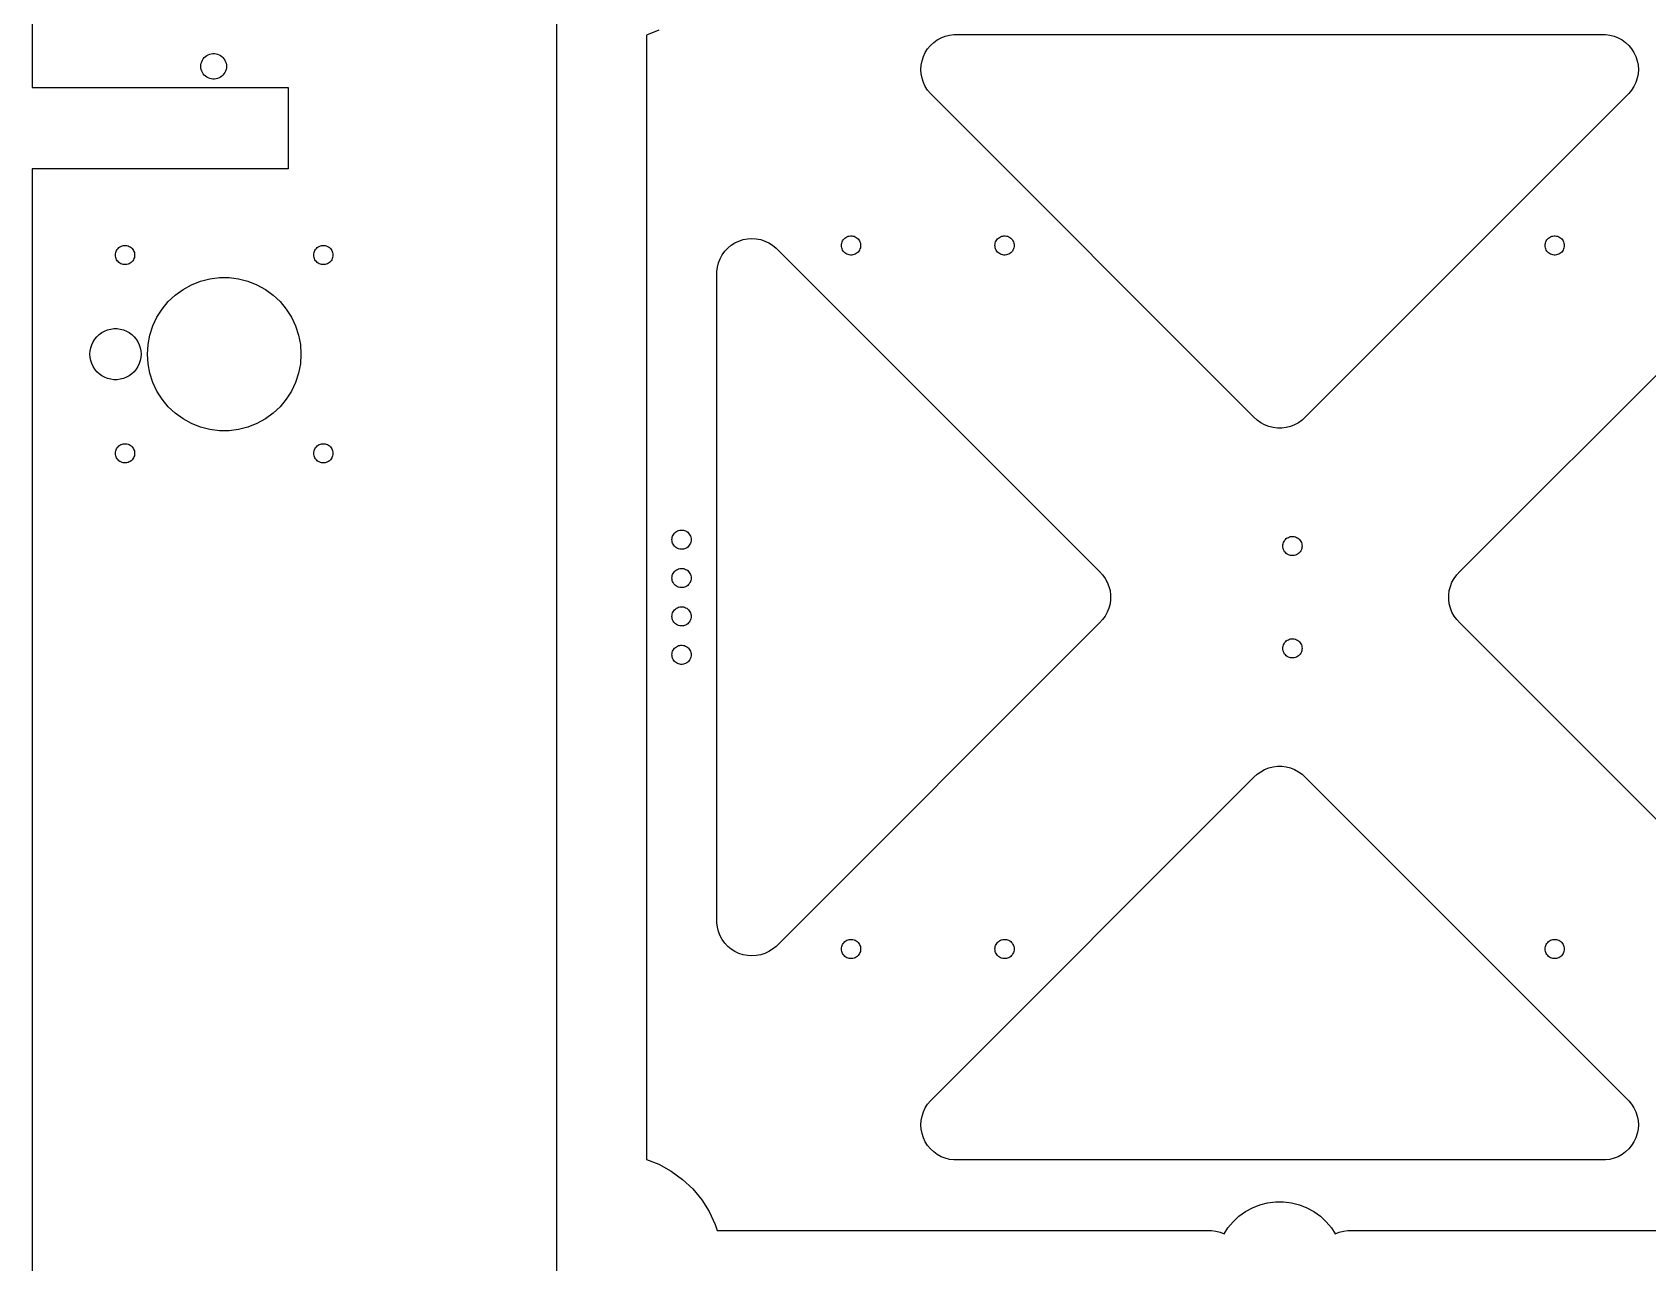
# Model space of a CAD drawing. Header units: metres. Extents: x -400 to 400, y 10 to 553.
# Drawn here: x 10 to 262.5, y 172.7 to 365 of the extents above; entities that cross this region are included whole.
import ezdxf

# ---------------------------------------------------------------- set-up
doc = ezdxf.new("R2010")
doc.units = ezdxf.units.M

msp = doc.modelspace()

# ---------------------------------------------------------------- linework, layer by layer
for p, q in [((10, 452.7), (10, 356.4)), ((92, 162.7), (92, 392.7)), ((107.951, 365.366), (106, 364.593)), ((106, 364.593), (106, 188.807)), ((150.914, 363.438), (151.473, 363.844)), ((151.473, 363.844), (152.079, 364.177)), ((152.079, 364.177), (152.721, 364.431)), ((152.721, 364.431), (153.39, 364.603)), ((153.39, 364.603), (154.075, 364.689)), ((154.075, 364.689), (255.925, 364.689)), ((255.925, 364.689), (256.61, 364.603)), ((256.61, 364.603), (257.279, 364.431)), ((257.279, 364.431), (257.921, 364.177)), ((257.921, 364.177), (258.527, 363.844)), ((258.527, 363.844), (259.086, 363.438)), ((36.8921, 361.069), (37.0751, 361.241)), ((37.0751, 361.241), (37.2783, 361.389)), ((37.2783, 361.389), (37.4984, 361.51)), ((37.4984, 361.51), (37.732, 361.602)), ((37.732, 361.602), (37.9752, 361.665)), ((37.9752, 361.665), (38.2244, 361.696)), ((38.2244, 361.696), (38.4756, 361.696)), ((38.4756, 361.696), (38.7248, 361.665)), ((38.7248, 361.665), (38.968, 361.602)), ((38.968, 361.602), (39.2016, 361.51)), ((39.2016, 361.51), (39.4216, 361.389)), ((39.4216, 361.389), (39.6248, 361.241)), ((39.6248, 361.241), (39.8079, 361.069)), ((149.093, 360.568), (149.307, 361.225)), ((149.307, 361.225), (149.601, 361.85)), ((149.601, 361.85), (149.971, 362.433)), ((149.971, 362.433), (150.411, 362.965)), ((150.411, 362.965), (150.914, 363.438)), ((259.086, 363.438), (259.589, 362.965)), ((259.589, 362.965), (260.029, 362.433)), ((260.029, 362.433), (260.399, 361.85)), ((260.399, 361.85), (260.693, 361.225)), ((260.693, 361.225), (260.907, 360.568)), ((36.35, 359.7), (36.3658, 359.951)), ((36.3658, 359.449), (36.35, 359.7)), ((36.3658, 359.951), (36.4128, 360.197)), ((36.4128, 359.203), (36.3658, 359.449)), ((36.4128, 360.197), (36.4904, 360.436)), ((36.4904, 358.964), (36.4128, 359.203)), ((36.4904, 360.436), (36.5974, 360.664)), ((36.5974, 358.736), (36.4904, 358.964)), ((36.5974, 360.664), (36.732, 360.876)), ((36.732, 358.524), (36.5974, 358.736)), ((36.732, 360.876), (36.8921, 361.069)), ((39.8079, 361.069), (39.968, 360.876)), ((39.968, 360.876), (40.1026, 360.664)), ((40.1026, 358.736), (39.968, 358.524)), ((40.1026, 360.664), (40.2095, 360.436)), ((40.2095, 358.964), (40.1026, 358.736)), ((40.2095, 360.436), (40.2872, 360.197)), ((40.2872, 359.203), (40.2095, 358.964)), ((40.2872, 360.197), (40.3342, 359.951)), ((40.3342, 359.449), (40.2872, 359.203)), ((40.3342, 359.951), (40.35, 359.7)), ((40.35, 359.7), (40.3342, 359.449)), ((148.92, 359.2), (148.964, 359.889)), ((148.964, 358.511), (148.92, 359.2)), ((148.964, 359.889), (149.093, 360.568)), ((260.907, 360.568), (261.036, 359.889)), ((261.036, 359.889), (261.08, 359.2)), ((261.08, 359.2), (261.036, 358.511)), ((10, 356.4), (50, 356.4)), ((36.8921, 358.331), (36.732, 358.524)), ((37.0751, 358.159), (36.8921, 358.331)), ((37.2783, 358.011), (37.0751, 358.159)), ((37.4984, 357.89), (37.2783, 358.011)), ((37.732, 357.798), (37.4984, 357.89)), ((37.9752, 357.735), (37.732, 357.798)), ((38.2244, 357.704), (37.9752, 357.735)), ((38.4756, 357.704), (38.2244, 357.704)), ((38.7248, 357.735), (38.4756, 357.704)), ((38.968, 357.798), (38.7248, 357.735)), ((39.2016, 357.89), (38.968, 357.798)), ((39.4216, 358.011), (39.2016, 357.89)), ((39.6248, 358.159), (39.4216, 358.011)), ((39.8079, 358.331), (39.6248, 358.159)), ((39.968, 358.524), (39.8079, 358.331)), ((50, 356.4), (50, 343.7)), ((149.093, 357.832), (148.964, 358.511)), ((149.307, 357.175), (149.093, 357.832)), ((149.601, 356.55), (149.307, 357.175)), ((149.971, 355.967), (149.601, 356.55)), ((260.399, 356.55), (260.029, 355.967)), ((260.693, 357.175), (260.399, 356.55)), ((260.907, 357.832), (260.693, 357.175)), ((261.036, 358.511), (260.907, 357.832)), ((150.411, 355.435), (149.971, 355.967)), ((200.991, 304.855), (150.411, 355.435)), ((259.589, 355.435), (209.009, 304.855)), ((260.029, 355.967), (259.589, 355.435)), ((50, 343.7), (10, 343.7)), ((10, 343.7), (10, 102.7)), ((23.1053, 330.752), (23.1855, 330.923)), ((23.1855, 330.923), (23.2865, 331.082)), ((23.2865, 331.082), (23.4066, 331.227)), ((23.4066, 331.227), (23.5439, 331.356)), ((23.5439, 331.356), (23.6963, 331.466)), ((23.6963, 331.466), (23.8613, 331.557)), ((23.8613, 331.557), (24.0365, 331.627)), ((24.0365, 331.627), (24.2189, 331.673)), ((24.2189, 331.673), (24.4058, 331.697)), ((24.4058, 331.697), (24.5942, 331.697)), ((24.5942, 331.697), (24.7811, 331.673)), ((24.7811, 331.673), (24.9635, 331.627)), ((24.9635, 331.627), (25.1387, 331.557)), ((25.1387, 331.557), (25.3037, 331.466)), ((25.3037, 331.466), (25.4561, 331.356)), ((25.4561, 331.356), (25.5934, 331.227)), ((25.5934, 331.227), (25.7135, 331.082)), ((25.7135, 331.082), (25.8145, 330.923)), ((25.8145, 330.923), (25.8947, 330.752)), ((54.1053, 330.752), (54.1855, 330.923)), ((54.1855, 330.923), (54.2865, 331.082)), ((54.2865, 331.082), (54.4065, 331.227)), ((54.4065, 331.227), (54.5439, 331.356)), ((54.5439, 331.356), (54.6963, 331.466)), ((54.6963, 331.466), (54.8613, 331.557)), ((54.8613, 331.557), (55.0365, 331.627)), ((55.0365, 331.627), (55.2189, 331.673)), ((55.2189, 331.673), (55.4058, 331.697)), ((55.4058, 331.697), (55.5942, 331.697)), ((55.5942, 331.697), (55.7811, 331.673)), ((55.7811, 331.673), (55.9635, 331.627)), ((55.9635, 331.627), (56.1387, 331.557)), ((56.1387, 331.557), (56.3037, 331.466)), ((56.3037, 331.466), (56.4561, 331.356)), ((56.4561, 331.356), (56.5934, 331.227)), ((56.5934, 331.227), (56.7135, 331.082)), ((56.7135, 331.082), (56.8145, 330.923)), ((56.8145, 330.923), (56.8947, 330.752)), ((118.262, 330.786), (118.735, 331.289)), ((118.735, 331.289), (119.267, 331.729)), ((119.267, 331.729), (119.85, 332.099)), ((119.85, 332.099), (120.475, 332.393)), ((120.475, 332.393), (121.132, 332.607)), ((121.132, 332.607), (121.811, 332.736)), ((121.811, 332.736), (122.5, 332.78)), ((122.5, 332.78), (123.189, 332.736)), ((123.189, 332.736), (123.868, 332.607)), ((123.868, 332.607), (124.525, 332.393)), ((124.525, 332.393), (125.15, 332.099)), ((125.15, 332.099), (125.733, 331.729)), ((125.733, 331.729), (126.265, 331.289)), ((126.265, 331.289), (176.845, 280.709)), ((136.5, 331.7), (136.512, 331.888)), ((136.512, 331.512), (136.5, 331.7)), ((136.512, 331.888), (136.547, 332.073)), ((136.547, 331.327), (136.512, 331.512)), ((136.547, 332.073), (136.605, 332.252)), ((136.605, 331.148), (136.547, 331.327)), ((136.605, 332.252), (136.686, 332.423)), ((136.686, 330.977), (136.605, 331.148)), ((136.686, 332.423), (136.786, 332.582)), ((136.786, 330.818), (136.686, 330.977)), ((136.786, 332.582), (136.907, 332.727)), ((136.907, 332.727), (137.044, 332.856)), ((137.044, 332.856), (137.196, 332.966)), ((137.196, 332.966), (137.361, 333.057)), ((137.361, 333.057), (137.536, 333.127)), ((137.536, 333.127), (137.719, 333.173)), ((137.719, 333.173), (137.906, 333.197)), ((137.906, 333.197), (138.094, 333.197)), ((138.094, 333.197), (138.281, 333.173)), ((138.281, 333.173), (138.464, 333.127)), ((138.464, 333.127), (138.639, 333.057)), ((138.639, 333.057), (138.804, 332.966)), ((138.804, 332.966), (138.956, 332.856)), ((138.956, 332.856), (139.093, 332.727)), ((139.093, 332.727), (139.214, 332.582)), ((139.214, 332.582), (139.314, 332.423)), ((139.314, 330.977), (139.214, 330.818)), ((139.314, 332.423), (139.395, 332.252)), ((139.395, 331.148), (139.314, 330.977)), ((139.395, 332.252), (139.453, 332.073)), ((139.453, 331.327), (139.395, 331.148)), ((139.453, 332.073), (139.488, 331.888)), ((139.488, 331.512), (139.453, 331.327)), ((139.488, 331.888), (139.5, 331.7)), ((139.5, 331.7), (139.488, 331.512)), ((160.5, 331.7), (160.512, 331.888)), ((160.512, 331.512), (160.5, 331.7)), ((160.512, 331.888), (160.547, 332.073)), ((160.547, 331.327), (160.512, 331.512)), ((160.547, 332.073), (160.605, 332.252)), ((160.605, 331.148), (160.547, 331.327)), ((160.605, 332.252), (160.686, 332.423)), ((160.686, 330.977), (160.605, 331.148)), ((160.686, 332.423), (160.786, 332.582)), ((160.786, 330.818), (160.686, 330.977)), ((160.786, 332.582), (160.907, 332.727)), ((160.907, 332.727), (161.044, 332.856)), ((161.044, 332.856), (161.196, 332.966)), ((161.196, 332.966), (161.361, 333.057)), ((161.361, 333.057), (161.536, 333.127)), ((161.536, 333.127), (161.719, 333.173)), ((161.719, 333.173), (161.906, 333.197)), ((161.906, 333.197), (162.094, 333.197)), ((162.094, 333.197), (162.281, 333.173)), ((162.281, 333.173), (162.464, 333.127)), ((162.464, 333.127), (162.639, 333.057)), ((162.639, 333.057), (162.804, 332.966)), ((162.804, 332.966), (162.956, 332.856)), ((162.956, 332.856), (163.093, 332.727)), ((163.093, 332.727), (163.214, 332.582)), ((163.214, 332.582), (163.314, 332.423)), ((163.314, 330.977), (163.214, 330.818)), ((163.314, 332.423), (163.395, 332.252)), ((163.395, 331.148), (163.314, 330.977)), ((163.395, 332.252), (163.453, 332.073)), ((163.453, 331.327), (163.395, 331.148)), ((163.453, 332.073), (163.488, 331.888)), ((163.488, 331.512), (163.453, 331.327)), ((163.488, 331.888), (163.5, 331.7)), ((163.5, 331.7), (163.488, 331.512)), ((233.155, 280.709), (283.735, 331.289)), ((246.5, 331.7), (246.512, 331.888)), ((246.512, 331.512), (246.5, 331.7)), ((246.512, 331.888), (246.547, 332.073)), ((246.547, 331.327), (246.512, 331.512)), ((246.547, 332.073), (246.605, 332.252)), ((246.605, 331.148), (246.547, 331.327)), ((246.605, 332.252), (246.686, 332.423)), ((246.686, 330.977), (246.605, 331.148)), ((246.686, 332.423), (246.786, 332.582)), ((246.786, 330.818), (246.686, 330.977)), ((246.786, 332.582), (246.907, 332.727)), ((246.907, 332.727), (247.044, 332.856)), ((247.044, 332.856), (247.196, 332.966)), ((247.196, 332.966), (247.361, 333.057)), ((247.361, 333.057), (247.536, 333.127)), ((247.536, 333.127), (247.719, 333.173)), ((247.719, 333.173), (247.906, 333.197)), ((247.906, 333.197), (248.094, 333.197)), ((248.094, 333.197), (248.281, 333.173)), ((248.281, 333.173), (248.464, 333.127)), ((248.464, 333.127), (248.639, 333.057)), ((248.639, 333.057), (248.804, 332.966)), ((248.804, 332.966), (248.956, 332.856)), ((248.956, 332.856), (249.093, 332.727)), ((249.093, 332.727), (249.214, 332.582)), ((249.214, 332.582), (249.314, 332.423)), ((249.314, 330.977), (249.214, 330.818)), ((249.314, 332.423), (249.395, 332.252)), ((249.395, 331.148), (249.314, 330.977)), ((249.395, 332.252), (249.453, 332.073)), ((249.453, 331.327), (249.395, 331.148)), ((249.453, 332.073), (249.488, 331.888)), ((249.488, 331.512), (249.453, 331.327)), ((249.488, 331.888), (249.5, 331.7)), ((249.5, 331.7), (249.488, 331.512)), ((23, 330.2), (23.0118, 330.388)), ((23.0118, 330.012), (23, 330.2)), ((23.0118, 330.388), (23.0471, 330.573)), ((23.0471, 329.827), (23.0118, 330.012)), ((23.0471, 330.573), (23.1053, 330.752)), ((23.1053, 329.648), (23.0471, 329.827)), ((23.1855, 329.477), (23.1053, 329.648)), ((23.2865, 329.318), (23.1855, 329.477)), ((23.4066, 329.173), (23.2865, 329.318)), ((23.5439, 329.044), (23.4066, 329.173)), ((23.6963, 328.934), (23.5439, 329.044)), ((23.8613, 328.843), (23.6963, 328.934)), ((24.0365, 328.773), (23.8613, 328.843)), ((24.2189, 328.727), (24.0365, 328.773)), ((24.4058, 328.703), (24.2189, 328.727)), ((24.5942, 328.703), (24.4058, 328.703)), ((24.7811, 328.727), (24.5942, 328.703)), ((24.9635, 328.773), (24.7811, 328.727)), ((25.1387, 328.843), (24.9635, 328.773)), ((25.3037, 328.934), (25.1387, 328.843)), ((25.4561, 329.044), (25.3037, 328.934)), ((25.5934, 329.173), (25.4561, 329.044)), ((25.7135, 329.318), (25.5934, 329.173)), ((25.8145, 329.477), (25.7135, 329.318)), ((25.8947, 329.648), (25.8145, 329.477)), ((25.8947, 330.752), (25.9529, 330.573)), ((25.9529, 329.827), (25.8947, 329.648)), ((25.9529, 330.573), (25.9882, 330.388)), ((25.9882, 330.012), (25.9529, 329.827)), ((25.9882, 330.388), (26, 330.2)), ((26, 330.2), (25.9882, 330.012)), ((54, 330.2), (54.0118, 330.388)), ((54.0118, 330.012), (54, 330.2)), ((54.0118, 330.388), (54.0471, 330.573)), ((54.0471, 329.827), (54.0118, 330.012)), ((54.0471, 330.573), (54.1053, 330.752)), ((54.1053, 329.648), (54.0471, 329.827)), ((54.1855, 329.477), (54.1053, 329.648)), ((54.2865, 329.318), (54.1855, 329.477)), ((54.4065, 329.173), (54.2865, 329.318)), ((54.5439, 329.044), (54.4065, 329.173)), ((54.6963, 328.934), (54.5439, 329.044)), ((54.8613, 328.843), (54.6963, 328.934)), ((55.0365, 328.773), (54.8613, 328.843)), ((55.2189, 328.727), (55.0365, 328.773)), ((55.4058, 328.703), (55.2189, 328.727)), ((55.5942, 328.703), (55.4058, 328.703)), ((55.7811, 328.727), (55.5942, 328.703)), ((55.9635, 328.773), (55.7811, 328.727)), ((56.1387, 328.843), (55.9635, 328.773)), ((56.3037, 328.934), (56.1387, 328.843)), ((56.4561, 329.044), (56.3037, 328.934)), ((56.5934, 329.173), (56.4561, 329.044)), ((56.7135, 329.318), (56.5934, 329.173)), ((56.8145, 329.477), (56.7135, 329.318)), ((56.8947, 329.648), (56.8145, 329.477)), ((56.8947, 330.752), (56.9529, 330.573)), ((56.9529, 329.827), (56.8947, 329.648)), ((56.9529, 330.573), (56.9882, 330.388)), ((56.9882, 330.012), (56.9529, 329.827)), ((56.9882, 330.388), (57, 330.2)), ((57, 330.2), (56.9882, 330.012)), ((117.011, 327.625), (117.097, 328.31)), ((117.097, 328.31), (117.269, 328.979)), ((117.269, 328.979), (117.523, 329.621)), ((117.523, 329.621), (117.856, 330.227)), ((117.856, 330.227), (118.262, 330.786)), ((136.907, 330.673), (136.786, 330.818)), ((137.044, 330.544), (136.907, 330.673)), ((137.196, 330.434), (137.044, 330.544)), ((137.361, 330.343), (137.196, 330.434)), ((137.536, 330.273), (137.361, 330.343)), ((137.719, 330.227), (137.536, 330.273)), ((137.906, 330.203), (137.719, 330.227)), ((138.094, 330.203), (137.906, 330.203)), ((138.281, 330.227), (138.094, 330.203)), ((138.464, 330.273), (138.281, 330.227)), ((138.639, 330.343), (138.464, 330.273)), ((138.804, 330.434), (138.639, 330.343)), ((138.956, 330.544), (138.804, 330.434)), ((139.093, 330.673), (138.956, 330.544)), ((139.214, 330.818), (139.093, 330.673)), ((160.907, 330.673), (160.786, 330.818)), ((161.044, 330.544), (160.907, 330.673)), ((161.196, 330.434), (161.044, 330.544)), ((161.361, 330.343), (161.196, 330.434)), ((161.536, 330.273), (161.361, 330.343)), ((161.719, 330.227), (161.536, 330.273)), ((161.906, 330.203), (161.719, 330.227)), ((162.094, 330.203), (161.906, 330.203)), ((162.281, 330.227), (162.094, 330.203)), ((162.464, 330.273), (162.281, 330.227)), ((162.639, 330.343), (162.464, 330.273)), ((162.804, 330.434), (162.639, 330.343)), ((162.956, 330.544), (162.804, 330.434)), ((163.093, 330.673), (162.956, 330.544)), ((163.214, 330.818), (163.093, 330.673)), ((246.907, 330.673), (246.786, 330.818)), ((247.044, 330.544), (246.907, 330.673)), ((247.196, 330.434), (247.044, 330.544)), ((247.361, 330.343), (247.196, 330.434)), ((247.536, 330.273), (247.361, 330.343)), ((247.719, 330.227), (247.536, 330.273)), ((247.906, 330.203), (247.719, 330.227)), ((248.094, 330.203), (247.906, 330.203)), ((248.281, 330.227), (248.094, 330.203)), ((248.464, 330.273), (248.281, 330.227)), ((248.639, 330.343), (248.464, 330.273)), ((248.804, 330.434), (248.639, 330.343)), ((248.956, 330.544), (248.804, 330.434)), ((249.093, 330.673), (248.956, 330.544)), ((249.214, 330.818), (249.093, 330.673)), ((34.8907, 325.558), (36.2918, 326.113)), ((36.2918, 326.113), (37.7514, 326.487)), ((37.7514, 326.487), (39.2465, 326.676)), ((39.2465, 326.676), (40.7535, 326.676)), ((40.7535, 326.676), (42.2486, 326.487)), ((42.2486, 326.487), (43.7082, 326.113)), ((43.7082, 326.113), (45.1093, 325.558)), ((117.011, 225.775), (117.011, 327.625)), ((31.2524, 322.915), (32.3509, 323.946)), ((32.3509, 323.946), (33.5701, 324.832)), ((33.5701, 324.832), (34.8907, 325.558)), ((45.1093, 325.558), (46.4299, 324.832)), ((46.4299, 324.832), (47.6491, 323.946)), ((47.6491, 323.946), (48.7476, 322.915)), ((29.4843, 320.481), (30.2918, 321.753)), ((30.2918, 321.753), (31.2524, 322.915)), ((48.7476, 322.915), (49.7082, 321.753)), ((49.7082, 321.753), (50.5157, 320.481)), ((20.8567, 318.077), (21.2969, 318.319)), ((21.2969, 318.319), (21.7639, 318.504)), ((21.7639, 318.504), (22.2505, 318.629)), ((22.2505, 318.629), (22.7488, 318.692)), ((22.7488, 318.692), (23.2512, 318.692)), ((23.2512, 318.692), (23.7495, 318.629)), ((23.7495, 318.629), (24.2361, 318.504)), ((24.2361, 318.504), (24.7031, 318.319)), ((24.7031, 318.319), (25.1433, 318.077)), ((28.377, 317.684), (28.8427, 319.117)), ((28.8427, 319.117), (29.4843, 320.481)), ((50.5157, 320.481), (51.1573, 319.117)), ((51.1573, 319.117), (51.623, 317.684)), ((19.0316, 315.201), (19.1257, 315.695)), ((19.1257, 315.695), (19.2809, 316.172)), ((19.2809, 316.172), (19.4948, 316.627)), ((19.4948, 316.627), (19.7639, 317.051)), ((19.7639, 317.051), (20.0841, 317.438)), ((20.0841, 317.438), (20.4503, 317.782)), ((20.4503, 317.782), (20.8567, 318.077)), ((25.1433, 318.077), (25.5497, 317.782)), ((25.5497, 317.782), (25.9159, 317.438)), ((25.9159, 317.438), (26.2361, 317.051)), ((26.2361, 317.051), (26.5052, 316.627)), ((26.5052, 316.627), (26.7191, 316.172)), ((26.7191, 316.172), (26.8743, 315.695)), ((26.8743, 315.695), (26.9685, 315.201)), ((28, 314.7), (28.0946, 316.204)), ((28.0946, 316.204), (28.377, 317.684)), ((51.623, 317.684), (51.9054, 316.204)), ((51.9054, 316.204), (52, 314.7)), ((19, 314.7), (19.0316, 315.201)), ((19.0316, 314.199), (19, 314.7)), ((19.1257, 313.705), (19.0316, 314.199)), ((19.2809, 313.228), (19.1257, 313.705)), ((19.4948, 312.773), (19.2809, 313.228)), ((26.7191, 313.228), (26.5052, 312.773)), ((26.8743, 313.705), (26.7191, 313.228)), ((26.9685, 314.199), (26.8743, 313.705)), ((26.9685, 315.201), (27, 314.7)), ((27, 314.7), (26.9685, 314.199)), ((28.0946, 313.196), (28, 314.7)), ((28.377, 311.716), (28.0946, 313.196)), ((51.9054, 313.196), (51.623, 311.716)), ((52, 314.7), (51.9054, 313.196)), ((19.7639, 312.349), (19.4948, 312.773)), ((20.0841, 311.962), (19.7639, 312.349)), ((20.4503, 311.618), (20.0841, 311.962)), ((20.8567, 311.323), (20.4503, 311.618)), ((21.2969, 311.081), (20.8567, 311.323)), ((21.7639, 310.896), (21.2969, 311.081)), ((22.2505, 310.771), (21.7639, 310.896)), ((22.7488, 310.708), (22.2505, 310.771)), ((23.2512, 310.708), (22.7488, 310.708)), ((23.7495, 310.771), (23.2512, 310.708)), ((24.2361, 310.896), (23.7495, 310.771)), ((24.7031, 311.081), (24.2361, 310.896)), ((25.1433, 311.323), (24.7031, 311.081)), ((25.5497, 311.618), (25.1433, 311.323)), ((25.9159, 311.962), (25.5497, 311.618)), ((26.2361, 312.349), (25.9159, 311.962)), ((26.5052, 312.773), (26.2361, 312.349)), ((28.8427, 310.283), (28.377, 311.716)), ((51.623, 311.716), (51.1573, 310.283)), ((29.4843, 308.919), (28.8427, 310.283)), ((30.2918, 307.647), (29.4843, 308.919)), ((50.5157, 308.919), (49.7082, 307.647)), ((51.1573, 310.283), (50.5157, 308.919)), ((31.2524, 306.485), (30.2918, 307.647)), ((32.3509, 305.454), (31.2524, 306.485)), ((48.7476, 306.485), (47.6491, 305.454)), ((49.7082, 307.647), (48.7476, 306.485)), ((33.5701, 304.568), (32.3509, 305.454)), ((34.8907, 303.842), (33.5701, 304.568)), ((36.2918, 303.287), (34.8907, 303.842)), ((37.7514, 302.913), (36.2918, 303.287)), ((43.7082, 303.287), (42.2486, 302.913)), ((45.1093, 303.842), (43.7082, 303.287)), ((46.4299, 304.568), (45.1093, 303.842)), ((47.6491, 305.454), (46.4299, 304.568)), ((201.494, 304.383), (200.991, 304.855)), ((202.053, 303.977), (201.494, 304.383)), ((202.658, 303.644), (202.053, 303.977)), ((203.3, 303.39), (202.658, 303.644)), ((203.969, 303.218), (203.3, 303.39)), ((204.655, 303.131), (203.969, 303.218)), ((205.345, 303.131), (204.655, 303.131)), ((206.031, 303.218), (205.345, 303.131)), ((206.7, 303.39), (206.031, 303.218)), ((207.342, 303.644), (206.7, 303.39)), ((207.947, 303.977), (207.342, 303.644)), ((208.506, 304.383), (207.947, 303.977)), ((209.009, 304.855), (208.506, 304.383)), ((23.6963, 300.466), (23.8613, 300.557)), ((23.8613, 300.557), (24.0365, 300.627)), ((24.0365, 300.627), (24.2189, 300.673)), ((24.2189, 300.673), (24.4058, 300.697)), ((24.4058, 300.697), (24.5942, 300.697)), ((24.5942, 300.697), (24.7811, 300.673)), ((24.7811, 300.673), (24.9635, 300.627)), ((24.9635, 300.627), (25.1387, 300.557)), ((25.1387, 300.557), (25.3037, 300.466)), ((39.2465, 302.724), (37.7514, 302.913)), ((40.7535, 302.724), (39.2465, 302.724)), ((42.2486, 302.913), (40.7535, 302.724)), ((54.6963, 300.466), (54.8613, 300.557)), ((54.8613, 300.557), (55.0365, 300.627)), ((55.0365, 300.627), (55.2189, 300.673)), ((55.2189, 300.673), (55.4058, 300.697)), ((55.4058, 300.697), (55.5942, 300.697)), ((55.5942, 300.697), (55.7811, 300.673)), ((55.7811, 300.673), (55.9635, 300.627)), ((55.9635, 300.627), (56.1387, 300.557)), ((56.1387, 300.557), (56.3037, 300.466)), ((23, 299.2), (23.0118, 299.388)), ((23.0118, 299.012), (23, 299.2)), ((23.0118, 299.388), (23.0471, 299.573)), ((23.0471, 298.827), (23.0118, 299.012)), ((23.0471, 299.573), (23.1053, 299.752)), ((23.1053, 298.648), (23.0471, 298.827)), ((23.1053, 299.752), (23.1855, 299.923)), ((23.1855, 298.477), (23.1053, 298.648)), ((23.1855, 299.923), (23.2865, 300.082)), ((23.2865, 298.318), (23.1855, 298.477)), ((23.2865, 300.082), (23.4066, 300.227)), ((23.4066, 298.173), (23.2865, 298.318)), ((23.4066, 300.227), (23.5439, 300.356)), ((23.5439, 298.044), (23.4066, 298.173)), ((23.5439, 300.356), (23.6963, 300.466)), ((23.6963, 297.934), (23.5439, 298.044)), ((25.3037, 300.466), (25.4561, 300.356)), ((25.4561, 298.044), (25.3037, 297.934)), ((25.4561, 300.356), (25.5934, 300.227)), ((25.5934, 298.173), (25.4561, 298.044)), ((25.5934, 300.227), (25.7135, 300.082)), ((25.7135, 298.318), (25.5934, 298.173)), ((25.7135, 300.082), (25.8145, 299.923)), ((25.8145, 298.477), (25.7135, 298.318)), ((25.8145, 299.923), (25.8947, 299.752)), ((25.8947, 298.648), (25.8145, 298.477)), ((25.8947, 299.752), (25.9529, 299.573)), ((25.9529, 298.827), (25.8947, 298.648)), ((25.9529, 299.573), (25.9882, 299.388)), ((25.9882, 299.012), (25.9529, 298.827)), ((25.9882, 299.388), (26, 299.2)), ((26, 299.2), (25.9882, 299.012)), ((54, 299.2), (54.0118, 299.388)), ((54.0118, 299.012), (54, 299.2)), ((54.0118, 299.388), (54.0471, 299.573)), ((54.0471, 298.827), (54.0118, 299.012)), ((54.0471, 299.573), (54.1053, 299.752)), ((54.1053, 298.648), (54.0471, 298.827)), ((54.1053, 299.752), (54.1855, 299.923)), ((54.1855, 298.477), (54.1053, 298.648)), ((54.1855, 299.923), (54.2865, 300.082)), ((54.2865, 298.318), (54.1855, 298.477)), ((54.2865, 300.082), (54.4065, 300.227)), ((54.4065, 298.173), (54.2865, 298.318)), ((54.4065, 300.227), (54.5439, 300.356)), ((54.5439, 298.044), (54.4065, 298.173)), ((54.5439, 300.356), (54.6963, 300.466)), ((54.6963, 297.934), (54.5439, 298.044)), ((56.3037, 300.466), (56.4561, 300.356)), ((56.4561, 298.044), (56.3037, 297.934)), ((56.4561, 300.356), (56.5934, 300.227)), ((56.5934, 298.173), (56.4561, 298.044)), ((56.5934, 300.227), (56.7135, 300.082)), ((56.7135, 298.318), (56.5934, 298.173)), ((56.7135, 300.082), (56.8145, 299.923)), ((56.8145, 298.477), (56.7135, 298.318)), ((56.8145, 299.923), (56.8947, 299.752)), ((56.8947, 298.648), (56.8145, 298.477)), ((56.8947, 299.752), (56.9529, 299.573)), ((56.9529, 298.827), (56.8947, 298.648)), ((56.9529, 299.573), (56.9882, 299.388)), ((56.9882, 299.012), (56.9529, 298.827)), ((56.9882, 299.388), (57, 299.2)), ((57, 299.2), (56.9882, 299.012)), ((23.8613, 297.843), (23.6963, 297.934)), ((24.0365, 297.773), (23.8613, 297.843)), ((24.2189, 297.727), (24.0365, 297.773)), ((24.4058, 297.703), (24.2189, 297.727)), ((24.5942, 297.703), (24.4058, 297.703)), ((24.7811, 297.727), (24.5942, 297.703)), ((24.9635, 297.773), (24.7811, 297.727)), ((25.1387, 297.843), (24.9635, 297.773)), ((25.3037, 297.934), (25.1387, 297.843)), ((54.8613, 297.843), (54.6963, 297.934)), ((55.0365, 297.773), (54.8613, 297.843)), ((55.2189, 297.727), (55.0365, 297.773)), ((55.4058, 297.703), (55.2189, 297.727)), ((55.5942, 297.703), (55.4058, 297.703)), ((55.7811, 297.727), (55.5942, 297.703)), ((55.9635, 297.773), (55.7811, 297.727)), ((56.1387, 297.843), (55.9635, 297.773)), ((56.3037, 297.934), (56.1387, 297.843)), ((110, 285.7), (110.012, 285.888)), ((110.012, 285.512), (110, 285.7)), ((110.012, 285.888), (110.047, 286.073)), ((110.047, 285.327), (110.012, 285.512)), ((110.047, 286.073), (110.105, 286.252)), ((110.105, 286.252), (110.186, 286.423)), ((110.186, 286.423), (110.286, 286.582)), ((110.286, 286.582), (110.407, 286.727)), ((110.407, 286.727), (110.544, 286.856)), ((110.544, 286.856), (110.696, 286.966)), ((110.696, 286.966), (110.861, 287.057)), ((110.861, 287.057), (111.036, 287.127)), ((111.036, 287.127), (111.219, 287.173)), ((111.219, 287.173), (111.406, 287.197)), ((111.406, 287.197), (111.594, 287.197)), ((111.594, 287.197), (111.781, 287.173)), ((111.781, 287.173), (111.964, 287.127)), ((111.964, 287.127), (112.139, 287.057)), ((112.139, 287.057), (112.304, 286.966)), ((112.304, 286.966), (112.456, 286.856)), ((112.456, 286.856), (112.593, 286.727)), ((112.593, 286.727), (112.714, 286.582)), ((112.714, 286.582), (112.814, 286.423)), ((112.814, 286.423), (112.895, 286.252)), ((112.895, 286.252), (112.953, 286.073)), ((112.953, 286.073), (112.988, 285.888)), ((112.988, 285.512), (112.953, 285.327)), ((112.988, 285.888), (113, 285.7)), ((113, 285.7), (112.988, 285.512)), ((205.605, 285.252), (205.686, 285.423)), ((205.686, 285.423), (205.786, 285.582)), ((205.786, 285.582), (205.907, 285.727)), ((205.907, 285.727), (206.044, 285.856)), ((206.044, 285.856), (206.196, 285.966)), ((206.196, 285.966), (206.361, 286.057)), ((206.361, 286.057), (206.536, 286.127)), ((206.536, 286.127), (206.719, 286.173)), ((206.719, 286.173), (206.906, 286.197)), ((206.906, 286.197), (207.094, 286.197)), ((207.094, 286.197), (207.281, 286.173)), ((207.281, 286.173), (207.464, 286.127)), ((207.464, 286.127), (207.639, 286.057)), ((207.639, 286.057), (207.804, 285.966)), ((207.804, 285.966), (207.956, 285.856)), ((207.956, 285.856), (208.093, 285.727)), ((208.093, 285.727), (208.214, 285.582)), ((208.214, 285.582), (208.314, 285.423)), ((208.314, 285.423), (208.395, 285.252)), ((110.105, 285.148), (110.047, 285.327)), ((110.186, 284.977), (110.105, 285.148)), ((110.286, 284.818), (110.186, 284.977)), ((110.407, 284.673), (110.286, 284.818)), ((110.544, 284.544), (110.407, 284.673)), ((110.696, 284.434), (110.544, 284.544)), ((110.861, 284.343), (110.696, 284.434)), ((111.036, 284.273), (110.861, 284.343)), ((111.219, 284.227), (111.036, 284.273)), ((111.406, 284.203), (111.219, 284.227)), ((111.594, 284.203), (111.406, 284.203)), ((111.781, 284.227), (111.594, 284.203)), ((111.964, 284.273), (111.781, 284.227)), ((112.139, 284.343), (111.964, 284.273)), ((112.304, 284.434), (112.139, 284.343)), ((112.456, 284.544), (112.304, 284.434)), ((112.593, 284.673), (112.456, 284.544)), ((112.714, 284.818), (112.593, 284.673)), ((112.814, 284.977), (112.714, 284.818)), ((112.895, 285.148), (112.814, 284.977)), ((112.953, 285.327), (112.895, 285.148)), ((205.5, 284.7), (205.512, 284.888)), ((205.512, 284.512), (205.5, 284.7)), ((205.512, 284.888), (205.547, 285.073)), ((205.547, 284.327), (205.512, 284.512)), ((205.547, 285.073), (205.605, 285.252)), ((205.605, 284.148), (205.547, 284.327)), ((205.686, 283.977), (205.605, 284.148)), ((205.786, 283.818), (205.686, 283.977)), ((205.907, 283.673), (205.786, 283.818)), ((206.044, 283.544), (205.907, 283.673)), ((206.196, 283.434), (206.044, 283.544)), ((206.361, 283.343), (206.196, 283.434)), ((206.536, 283.273), (206.361, 283.343)), ((206.719, 283.227), (206.536, 283.273)), ((206.906, 283.203), (206.719, 283.227)), ((207.094, 283.203), (206.906, 283.203)), ((207.281, 283.227), (207.094, 283.203)), ((207.464, 283.273), (207.281, 283.227)), ((207.639, 283.343), (207.464, 283.273)), ((207.804, 283.434), (207.639, 283.343)), ((207.956, 283.544), (207.804, 283.434)), ((208.093, 283.673), (207.956, 283.544)), ((208.214, 283.818), (208.093, 283.673)), ((208.314, 283.977), (208.214, 283.818)), ((208.395, 284.148), (208.314, 283.977)), ((208.395, 285.252), (208.453, 285.073)), ((208.453, 284.327), (208.395, 284.148)), ((208.453, 285.073), (208.488, 284.888)), ((208.488, 284.512), (208.453, 284.327)), ((208.488, 284.888), (208.5, 284.7)), ((208.5, 284.7), (208.488, 284.512)), ((110.105, 280.252), (110.186, 280.423)), ((110.186, 280.423), (110.286, 280.582)), ((110.286, 280.582), (110.407, 280.727)), ((110.407, 280.727), (110.544, 280.856)), ((110.544, 280.856), (110.696, 280.966)), ((110.696, 280.966), (110.861, 281.057)), ((110.861, 281.057), (111.036, 281.127)), ((111.036, 281.127), (111.219, 281.173)), ((111.219, 281.173), (111.406, 281.197)), ((111.406, 281.197), (111.594, 281.197)), ((111.594, 281.197), (111.781, 281.173)), ((111.781, 281.173), (111.964, 281.127)), ((111.964, 281.127), (112.139, 281.057)), ((112.139, 281.057), (112.304, 280.966)), ((112.304, 280.966), (112.456, 280.856)), ((112.456, 280.856), (112.593, 280.727)), ((112.593, 280.727), (112.714, 280.582)), ((112.714, 280.582), (112.814, 280.423)), ((112.814, 280.423), (112.895, 280.252)), ((176.845, 280.709), (177.317, 280.206)), ((232.683, 280.206), (233.155, 280.709)), ((110, 279.7), (110.012, 279.888)), ((110.012, 279.512), (110, 279.7)), ((110.012, 279.888), (110.047, 280.073)), ((110.047, 279.327), (110.012, 279.512)), ((110.047, 280.073), (110.105, 280.252)), ((110.105, 279.148), (110.047, 279.327)), ((110.186, 278.977), (110.105, 279.148)), ((110.286, 278.818), (110.186, 278.977)), ((110.407, 278.673), (110.286, 278.818)), ((110.544, 278.544), (110.407, 278.673)), ((110.696, 278.434), (110.544, 278.544)), ((110.861, 278.343), (110.696, 278.434)), ((111.036, 278.273), (110.861, 278.343)), ((111.219, 278.227), (111.036, 278.273)), ((111.406, 278.203), (111.219, 278.227)), ((111.594, 278.203), (111.406, 278.203)), ((111.781, 278.227), (111.594, 278.203)), ((111.964, 278.273), (111.781, 278.227)), ((112.139, 278.343), (111.964, 278.273)), ((112.304, 278.434), (112.139, 278.343)), ((112.456, 278.544), (112.304, 278.434)), ((112.593, 278.673), (112.456, 278.544)), ((112.714, 278.818), (112.593, 278.673)), ((112.814, 278.977), (112.714, 278.818)), ((112.895, 279.148), (112.814, 278.977)), ((112.895, 280.252), (112.953, 280.073)), ((112.953, 279.327), (112.895, 279.148)), ((112.953, 280.073), (112.988, 279.888)), ((112.988, 279.512), (112.953, 279.327)), ((112.988, 279.888), (113, 279.7)), ((113, 279.7), (112.988, 279.512)), ((177.317, 280.206), (177.723, 279.647)), ((177.723, 279.647), (178.056, 279.042)), ((178.056, 279.042), (178.31, 278.4)), ((178.31, 278.4), (178.482, 277.731)), ((231.518, 277.731), (231.69, 278.4)), ((231.69, 278.4), (231.944, 279.042)), ((231.944, 279.042), (232.277, 279.647)), ((232.277, 279.647), (232.683, 280.206)), ((178.482, 275.669), (178.31, 275)), ((178.482, 277.731), (178.569, 277.045)), ((178.569, 276.355), (178.482, 275.669)), ((178.569, 277.045), (178.569, 276.355)), ((231.431, 277.045), (231.518, 277.731)), ((231.431, 276.355), (231.431, 277.045)), ((231.518, 275.669), (231.431, 276.355)), ((231.69, 275), (231.518, 275.669)), ((110, 273.7), (110.012, 273.888)), ((110.012, 273.512), (110, 273.7)), ((110.012, 273.888), (110.047, 274.073)), ((110.047, 273.327), (110.012, 273.512)), ((110.047, 274.073), (110.105, 274.252)), ((110.105, 273.148), (110.047, 273.327)), ((110.105, 274.252), (110.186, 274.423)), ((110.186, 272.977), (110.105, 273.148)), ((110.186, 274.423), (110.286, 274.582)), ((110.286, 272.818), (110.186, 272.977)), ((110.286, 274.582), (110.407, 274.727)), ((110.407, 272.673), (110.286, 272.818)), ((110.407, 274.727), (110.544, 274.856)), ((110.544, 274.856), (110.696, 274.966)), ((110.696, 274.966), (110.861, 275.057)), ((110.861, 275.057), (111.036, 275.127)), ((111.036, 275.127), (111.219, 275.173)), ((111.219, 275.173), (111.406, 275.197)), ((111.406, 275.197), (111.594, 275.197)), ((111.594, 275.197), (111.781, 275.173)), ((111.781, 275.173), (111.964, 275.127)), ((111.964, 275.127), (112.139, 275.057)), ((112.139, 275.057), (112.304, 274.966)), ((112.304, 274.966), (112.456, 274.856)), ((112.456, 274.856), (112.593, 274.727)), ((112.593, 274.727), (112.714, 274.582)), ((112.714, 272.818), (112.593, 272.673)), ((112.714, 274.582), (112.814, 274.423)), ((112.814, 272.977), (112.714, 272.818)), ((112.814, 274.423), (112.895, 274.252)), ((112.895, 273.148), (112.814, 272.977)), ((112.895, 274.252), (112.953, 274.073)), ((112.953, 273.327), (112.895, 273.148)), ((112.953, 274.073), (112.988, 273.888)), ((112.988, 273.512), (112.953, 273.327)), ((112.988, 273.888), (113, 273.7)), ((113, 273.7), (112.988, 273.512)), ((177.317, 273.194), (176.845, 272.691)), ((177.723, 273.753), (177.317, 273.194)), ((178.056, 274.358), (177.723, 273.753)), ((178.31, 275), (178.056, 274.358)), ((231.944, 274.358), (231.69, 275)), ((232.277, 273.753), (231.944, 274.358)), ((232.683, 273.194), (232.277, 273.753)), ((233.155, 272.691), (232.683, 273.194)), ((110.544, 272.544), (110.407, 272.673)), ((110.696, 272.434), (110.544, 272.544)), ((110.861, 272.343), (110.696, 272.434)), ((111.036, 272.273), (110.861, 272.343)), ((111.219, 272.227), (111.036, 272.273)), ((111.406, 272.203), (111.219, 272.227)), ((111.594, 272.203), (111.406, 272.203)), ((111.781, 272.227), (111.594, 272.203)), ((111.964, 272.273), (111.781, 272.227)), ((112.139, 272.343), (111.964, 272.273)), ((112.304, 272.434), (112.139, 272.343)), ((112.456, 272.544), (112.304, 272.434)), ((112.593, 272.673), (112.456, 272.544)), ((176.845, 272.691), (126.265, 222.111)), ((283.735, 222.111), (233.155, 272.691)), ((110, 267.7), (110.012, 267.888)), ((110.012, 267.512), (110, 267.7)), ((110.012, 267.888), (110.047, 268.073)), ((110.047, 268.073), (110.105, 268.252)), ((110.105, 268.252), (110.186, 268.423)), ((110.186, 268.423), (110.286, 268.582)), ((110.286, 268.582), (110.407, 268.727)), ((110.407, 268.727), (110.544, 268.856)), ((110.544, 268.856), (110.696, 268.966)), ((110.696, 268.966), (110.861, 269.057)), ((110.861, 269.057), (111.036, 269.127)), ((111.036, 269.127), (111.219, 269.173)), ((111.219, 269.173), (111.406, 269.197)), ((111.406, 269.197), (111.594, 269.197)), ((111.594, 269.197), (111.781, 269.173)), ((111.781, 269.173), (111.964, 269.127)), ((111.964, 269.127), (112.139, 269.057)), ((112.139, 269.057), (112.304, 268.966)), ((112.304, 268.966), (112.456, 268.856)), ((112.456, 268.856), (112.593, 268.727)), ((112.593, 268.727), (112.714, 268.582)), ((112.714, 268.582), (112.814, 268.423)), ((112.814, 268.423), (112.895, 268.252)), ((112.895, 268.252), (112.953, 268.073)), ((112.953, 268.073), (112.988, 267.888)), ((112.988, 267.888), (113, 267.7)), ((113, 267.7), (112.988, 267.512)), ((205.5, 268.7), (205.512, 268.888)), ((205.512, 268.512), (205.5, 268.7)), ((205.512, 268.888), (205.547, 269.073)), ((205.547, 268.327), (205.512, 268.512)), ((205.547, 269.073), (205.605, 269.252)), ((205.605, 268.148), (205.547, 268.327)), ((205.605, 269.252), (205.686, 269.423)), ((205.686, 267.977), (205.605, 268.148)), ((205.686, 269.423), (205.786, 269.582)), ((205.786, 267.818), (205.686, 267.977)), ((205.786, 269.582), (205.907, 269.727)), ((205.907, 267.673), (205.786, 267.818)), ((205.907, 269.727), (206.044, 269.856)), ((206.044, 269.856), (206.196, 269.966)), ((206.196, 269.966), (206.361, 270.057)), ((206.361, 270.057), (206.536, 270.127)), ((206.536, 270.127), (206.719, 270.173)), ((206.719, 270.173), (206.906, 270.197)), ((206.906, 270.197), (207.094, 270.197)), ((207.094, 270.197), (207.281, 270.173)), ((207.281, 270.173), (207.464, 270.127)), ((207.464, 270.127), (207.639, 270.057)), ((207.639, 270.057), (207.804, 269.966)), ((207.804, 269.966), (207.956, 269.856)), ((207.956, 269.856), (208.093, 269.727)), ((208.093, 269.727), (208.214, 269.582)), ((208.214, 267.818), (208.093, 267.673)), ((208.214, 269.582), (208.314, 269.423)), ((208.314, 267.977), (208.214, 267.818)), ((208.314, 269.423), (208.395, 269.252)), ((208.395, 268.148), (208.314, 267.977)), ((208.395, 269.252), (208.453, 269.073)), ((208.453, 268.327), (208.395, 268.148)), ((208.453, 269.073), (208.488, 268.888)), ((208.488, 268.512), (208.453, 268.327)), ((208.488, 268.888), (208.5, 268.7)), ((208.5, 268.7), (208.488, 268.512)), ((110.047, 267.327), (110.012, 267.512)), ((110.105, 267.148), (110.047, 267.327)), ((110.186, 266.977), (110.105, 267.148)), ((110.286, 266.818), (110.186, 266.977)), ((110.407, 266.673), (110.286, 266.818)), ((110.544, 266.544), (110.407, 266.673)), ((110.696, 266.434), (110.544, 266.544)), ((110.861, 266.343), (110.696, 266.434)), ((111.036, 266.273), (110.861, 266.343)), ((111.219, 266.227), (111.036, 266.273)), ((111.406, 266.203), (111.219, 266.227)), ((111.594, 266.203), (111.406, 266.203)), ((111.781, 266.227), (111.594, 266.203)), ((111.964, 266.273), (111.781, 266.227)), ((112.139, 266.343), (111.964, 266.273)), ((112.304, 266.434), (112.139, 266.343)), ((112.456, 266.544), (112.304, 266.434)), ((112.593, 266.673), (112.456, 266.544)), ((112.714, 266.818), (112.593, 266.673)), ((112.814, 266.977), (112.714, 266.818)), ((112.895, 267.148), (112.814, 266.977)), ((112.953, 267.327), (112.895, 267.148)), ((112.988, 267.512), (112.953, 267.327)), ((206.044, 267.544), (205.907, 267.673)), ((206.196, 267.434), (206.044, 267.544)), ((206.361, 267.343), (206.196, 267.434)), ((206.536, 267.273), (206.361, 267.343)), ((206.719, 267.227), (206.536, 267.273)), ((206.906, 267.203), (206.719, 267.227)), ((207.094, 267.203), (206.906, 267.203)), ((207.281, 267.227), (207.094, 267.203)), ((207.464, 267.273), (207.281, 267.227)), ((207.639, 267.343), (207.464, 267.273)), ((207.804, 267.434), (207.639, 267.343)), ((207.956, 267.544), (207.804, 267.434)), ((208.093, 267.673), (207.956, 267.544)), ((203.3, 250.01), (203.969, 250.182)), ((203.969, 250.182), (204.655, 250.269)), ((204.655, 250.269), (205.345, 250.269)), ((205.345, 250.269), (206.031, 250.182)), ((206.031, 250.182), (206.7, 250.01)), ((150.411, 197.965), (200.991, 248.545)), ((200.991, 248.545), (201.494, 249.017)), ((201.494, 249.017), (202.053, 249.423)), ((202.053, 249.423), (202.658, 249.756)), ((202.658, 249.756), (203.3, 250.01)), ((206.7, 250.01), (207.342, 249.756)), ((207.342, 249.756), (207.947, 249.423)), ((207.947, 249.423), (208.506, 249.017)), ((208.506, 249.017), (209.009, 248.545)), ((209.009, 248.545), (259.589, 197.965)), ((117.097, 225.09), (117.011, 225.775)), ((117.269, 224.421), (117.097, 225.09)), ((117.523, 223.779), (117.269, 224.421)), ((117.856, 223.173), (117.523, 223.779)), ((118.262, 222.614), (117.856, 223.173)), ((118.735, 222.111), (118.262, 222.614)), ((136.547, 222.073), (136.605, 222.252)), ((136.605, 222.252), (136.686, 222.423)), ((136.686, 222.423), (136.786, 222.582)), ((136.786, 222.582), (136.907, 222.727)), ((136.907, 222.727), (137.044, 222.856)), ((137.044, 222.856), (137.196, 222.966)), ((137.196, 222.966), (137.361, 223.057)), ((137.361, 223.057), (137.536, 223.127)), ((137.536, 223.127), (137.719, 223.173)), ((137.719, 223.173), (137.906, 223.197)), ((137.906, 223.197), (138.094, 223.197)), ((138.094, 223.197), (138.281, 223.173)), ((138.281, 223.173), (138.464, 223.127)), ((138.464, 223.127), (138.639, 223.057)), ((138.639, 223.057), (138.804, 222.966)), ((138.804, 222.966), (138.956, 222.856)), ((138.956, 222.856), (139.093, 222.727)), ((139.093, 222.727), (139.214, 222.582)), ((139.214, 222.582), (139.314, 222.423)), ((139.314, 222.423), (139.395, 222.252)), ((139.395, 222.252), (139.453, 222.073)), ((160.547, 222.073), (160.605, 222.252)), ((160.605, 222.252), (160.686, 222.423)), ((160.686, 222.423), (160.786, 222.582)), ((160.786, 222.582), (160.907, 222.727)), ((160.907, 222.727), (161.044, 222.856)), ((161.044, 222.856), (161.196, 222.966)), ((161.196, 222.966), (161.361, 223.057)), ((161.361, 223.057), (161.536, 223.127)), ((161.536, 223.127), (161.719, 223.173)), ((161.719, 223.173), (161.906, 223.197)), ((161.906, 223.197), (162.094, 223.197)), ((162.094, 223.197), (162.281, 223.173)), ((162.281, 223.173), (162.464, 223.127)), ((162.464, 223.127), (162.639, 223.057)), ((162.639, 223.057), (162.804, 222.966)), ((162.804, 222.966), (162.956, 222.856)), ((162.956, 222.856), (163.093, 222.727)), ((163.093, 222.727), (163.214, 222.582)), ((163.214, 222.582), (163.314, 222.423)), ((163.314, 222.423), (163.395, 222.252)), ((163.395, 222.252), (163.453, 222.073)), ((246.547, 222.073), (246.605, 222.252)), ((246.605, 222.252), (246.686, 222.423)), ((246.686, 222.423), (246.786, 222.582)), ((246.786, 222.582), (246.907, 222.727)), ((246.907, 222.727), (247.044, 222.856)), ((247.044, 222.856), (247.196, 222.966)), ((247.196, 222.966), (247.361, 223.057)), ((247.361, 223.057), (247.536, 223.127)), ((247.536, 223.127), (247.719, 223.173)), ((247.719, 223.173), (247.906, 223.197)), ((247.906, 223.197), (248.094, 223.197)), ((248.094, 223.197), (248.281, 223.173)), ((248.281, 223.173), (248.464, 223.127)), ((248.464, 223.127), (248.639, 223.057)), ((248.639, 223.057), (248.804, 222.966)), ((248.804, 222.966), (248.956, 222.856)), ((248.956, 222.856), (249.093, 222.727)), ((249.093, 222.727), (249.214, 222.582)), ((249.214, 222.582), (249.314, 222.423)), ((249.314, 222.423), (249.395, 222.252)), ((249.395, 222.252), (249.453, 222.073)), ((119.267, 221.671), (118.735, 222.111)), ((119.85, 221.301), (119.267, 221.671)), ((120.475, 221.007), (119.85, 221.301)), ((121.132, 220.793), (120.475, 221.007)), ((121.811, 220.664), (121.132, 220.793)), ((122.5, 220.62), (121.811, 220.664)), ((123.189, 220.664), (122.5, 220.62)), ((123.868, 220.793), (123.189, 220.664)), ((124.525, 221.007), (123.868, 220.793)), ((125.15, 221.301), (124.525, 221.007)), ((125.733, 221.671), (125.15, 221.301)), ((126.265, 222.111), (125.733, 221.671)), ((136.5, 221.7), (136.512, 221.888)), ((136.512, 221.512), (136.5, 221.7)), ((136.512, 221.888), (136.547, 222.073)), ((136.547, 221.327), (136.512, 221.512)), ((136.605, 221.148), (136.547, 221.327)), ((136.686, 220.977), (136.605, 221.148)), ((136.786, 220.818), (136.686, 220.977)), ((136.907, 220.673), (136.786, 220.818)), ((137.044, 220.544), (136.907, 220.673)), ((137.196, 220.434), (137.044, 220.544)), ((137.361, 220.343), (137.196, 220.434)), ((137.536, 220.273), (137.361, 220.343)), ((137.719, 220.227), (137.536, 220.273)), ((137.906, 220.203), (137.719, 220.227)), ((138.094, 220.203), (137.906, 220.203)), ((138.281, 220.227), (138.094, 220.203)), ((138.464, 220.273), (138.281, 220.227)), ((138.639, 220.343), (138.464, 220.273)), ((138.804, 220.434), (138.639, 220.343)), ((138.956, 220.544), (138.804, 220.434)), ((139.093, 220.673), (138.956, 220.544)), ((139.214, 220.818), (139.093, 220.673)), ((139.314, 220.977), (139.214, 220.818)), ((139.395, 221.148), (139.314, 220.977)), ((139.453, 221.327), (139.395, 221.148)), ((139.453, 222.073), (139.488, 221.888)), ((139.488, 221.512), (139.453, 221.327)), ((139.488, 221.888), (139.5, 221.7)), ((139.5, 221.7), (139.488, 221.512)), ((160.5, 221.7), (160.512, 221.888)), ((160.512, 221.512), (160.5, 221.7)), ((160.512, 221.888), (160.547, 222.073)), ((160.547, 221.327), (160.512, 221.512)), ((160.605, 221.148), (160.547, 221.327)), ((160.686, 220.977), (160.605, 221.148)), ((160.786, 220.818), (160.686, 220.977)), ((160.907, 220.673), (160.786, 220.818)), ((161.044, 220.544), (160.907, 220.673)), ((161.196, 220.434), (161.044, 220.544)), ((161.361, 220.343), (161.196, 220.434)), ((161.536, 220.273), (161.361, 220.343)), ((161.719, 220.227), (161.536, 220.273)), ((161.906, 220.203), (161.719, 220.227)), ((162.094, 220.203), (161.906, 220.203)), ((162.281, 220.227), (162.094, 220.203)), ((162.464, 220.273), (162.281, 220.227)), ((162.639, 220.343), (162.464, 220.273)), ((162.804, 220.434), (162.639, 220.343)), ((162.956, 220.544), (162.804, 220.434)), ((163.093, 220.673), (162.956, 220.544)), ((163.214, 220.818), (163.093, 220.673)), ((163.314, 220.977), (163.214, 220.818)), ((163.395, 221.148), (163.314, 220.977)), ((163.453, 221.327), (163.395, 221.148)), ((163.453, 222.073), (163.488, 221.888)), ((163.488, 221.512), (163.453, 221.327)), ((163.488, 221.888), (163.5, 221.7)), ((163.5, 221.7), (163.488, 221.512)), ((246.5, 221.7), (246.512, 221.888)), ((246.512, 221.512), (246.5, 221.7)), ((246.512, 221.888), (246.547, 222.073)), ((246.547, 221.327), (246.512, 221.512)), ((246.605, 221.148), (246.547, 221.327)), ((246.686, 220.977), (246.605, 221.148)), ((246.786, 220.818), (246.686, 220.977)), ((246.907, 220.673), (246.786, 220.818)), ((247.044, 220.544), (246.907, 220.673)), ((247.196, 220.434), (247.044, 220.544)), ((247.361, 220.343), (247.196, 220.434)), ((247.536, 220.273), (247.361, 220.343)), ((247.719, 220.227), (247.536, 220.273)), ((247.906, 220.203), (247.719, 220.227)), ((248.094, 220.203), (247.906, 220.203)), ((248.281, 220.227), (248.094, 220.203)), ((248.464, 220.273), (248.281, 220.227)), ((248.639, 220.343), (248.464, 220.273)), ((248.804, 220.434), (248.639, 220.343)), ((248.956, 220.544), (248.804, 220.434)), ((249.093, 220.673), (248.956, 220.544)), ((249.214, 220.818), (249.093, 220.673)), ((249.314, 220.977), (249.214, 220.818)), ((249.395, 221.148), (249.314, 220.977)), ((249.453, 221.327), (249.395, 221.148)), ((249.453, 222.073), (249.488, 221.888)), ((249.488, 221.512), (249.453, 221.327)), ((249.488, 221.888), (249.5, 221.7)), ((249.5, 221.7), (249.488, 221.512)), ((149.601, 196.85), (149.971, 197.433)), ((149.971, 197.433), (150.411, 197.965)), ((259.589, 197.965), (260.029, 197.433)), ((260.029, 197.433), (260.399, 196.85)), ((148.92, 194.2), (148.964, 194.889)), ((148.964, 194.889), (149.093, 195.568)), ((149.093, 195.568), (149.307, 196.225)), ((149.307, 196.225), (149.601, 196.85)), ((260.399, 196.85), (260.693, 196.225)), ((260.693, 196.225), (260.907, 195.568)), ((260.907, 195.568), (261.036, 194.889)), ((261.036, 194.889), (261.08, 194.2)), ((148.964, 193.511), (148.92, 194.2)), ((149.093, 192.832), (148.964, 193.511)), ((149.307, 192.175), (149.093, 192.832)), ((149.601, 191.55), (149.307, 192.175)), ((260.693, 192.175), (260.399, 191.55)), ((260.907, 192.832), (260.693, 192.175)), ((261.036, 193.511), (260.907, 192.832)), ((261.08, 194.2), (261.036, 193.511)), ((149.971, 190.967), (149.601, 191.55)), ((150.411, 190.435), (149.971, 190.967)), ((150.914, 189.962), (150.411, 190.435)), ((151.473, 189.556), (150.914, 189.962)), ((152.079, 189.223), (151.473, 189.556)), ((258.527, 189.556), (257.921, 189.223)), ((259.086, 189.962), (258.527, 189.556)), ((259.589, 190.435), (259.086, 189.962)), ((260.029, 190.967), (259.589, 190.435)), ((260.399, 191.55), (260.029, 190.967)), ((106, 188.807), (107.951, 188.034)), ((107.951, 188.034), (109.877, 186.976)), ((109.877, 186.976), (111.655, 185.684)), ((152.721, 188.969), (152.079, 189.223)), ((153.39, 188.797), (152.721, 188.969)), ((154.075, 188.711), (153.39, 188.797)), ((255.925, 188.711), (154.075, 188.711)), ((256.61, 188.797), (255.925, 188.711)), ((257.279, 188.969), (256.61, 188.797)), ((257.921, 189.223), (257.279, 188.969)), ((111.655, 185.684), (113.257, 184.18)), ((113.257, 184.18), (114.658, 182.486)), ((114.658, 182.486), (115.835, 180.631)), ((201.91, 181.711), (203.126, 182.023)), ((203.126, 182.023), (204.372, 182.18)), ((204.372, 182.18), (205.628, 182.18)), ((205.628, 182.18), (206.874, 182.023)), ((206.874, 182.023), (208.09, 181.711)), ((115.835, 180.631), (116.771, 178.642)), ((197.71, 179.045), (198.626, 179.905)), ((198.626, 179.905), (199.642, 180.643)), ((199.642, 180.643), (200.742, 181.248)), ((200.742, 181.248), (201.91, 181.711)), ((208.09, 181.711), (209.258, 181.248)), ((209.258, 181.248), (210.358, 180.643)), ((210.358, 180.643), (211.374, 179.905)), ((211.374, 179.905), (212.29, 179.045)), ((116.771, 178.642), (117.077, 177.7)), ((117.077, 177.7), (194, 177.7)), ((194, 177.7), (194, 177.689)), ((194, 177.689), (194.345, 177.689)), ((194.345, 177.689), (195.031, 177.603)), ((195.031, 177.603), (195.7, 177.431)), ((195.7, 177.431), (196.339, 177.178)), ((196.339, 177.178), (196.91, 178.078)), ((196.91, 178.078), (197.71, 179.045)), ((212.29, 179.045), (213.09, 178.078)), ((213.09, 178.078), (213.661, 177.178)), ((213.661, 177.178), (214.3, 177.431)), ((214.3, 177.431), (214.969, 177.603)), ((214.969, 177.603), (215.655, 177.689)), ((215.655, 177.689), (216, 177.689)), ((216, 177.689), (216, 177.7)), ((216, 177.7), (292.923, 177.7))]:
    msp.add_line(p, q)

doc.saveas('drawing.dxf')
